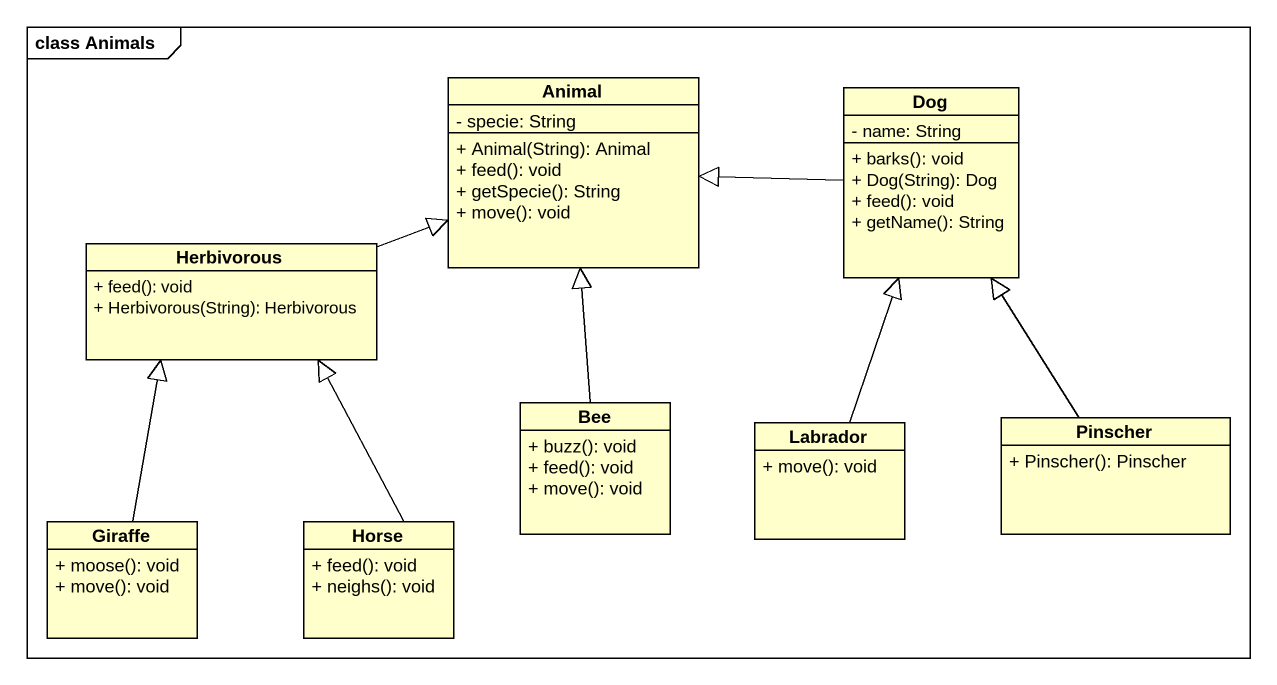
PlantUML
@startuml
mainframe class Animals
hide circle
hide empty members
skinparam classAttributeIconSize 0
class Animal {
  - specie: String
  + Animal(String): Animal
  + feed(): void
  + getSpecie(): String
  + move(): void
}
class Dog {
  - name: String
  + barks(): void
  + Dog(String): Dog
  + feed(): void
  + getName(): String
}
class Herbivorous {
  + feed(): void
  + Herbivorous(String): Herbivorous
}
class Bee {
  + buzz(): void
  + feed(): void
  + move(): void
}
class Labrador {
  + move(): void
}
class Pinscher {
  + Pinscher(): Pinscher
}
class Giraffe {
  + moose(): void
  + move(): void
}
class Horse {
  + feed(): void
  + neighs(): void
}
Dog -left-|> Animal
Herbivorous -right-|> Animal
Bee -up-|> Animal
Labrador -up-|> Dog
Pinscher -up-|> Dog
Giraffe -up-|> Herbivorous
Horse -up-|> Herbivorous
@enduml
